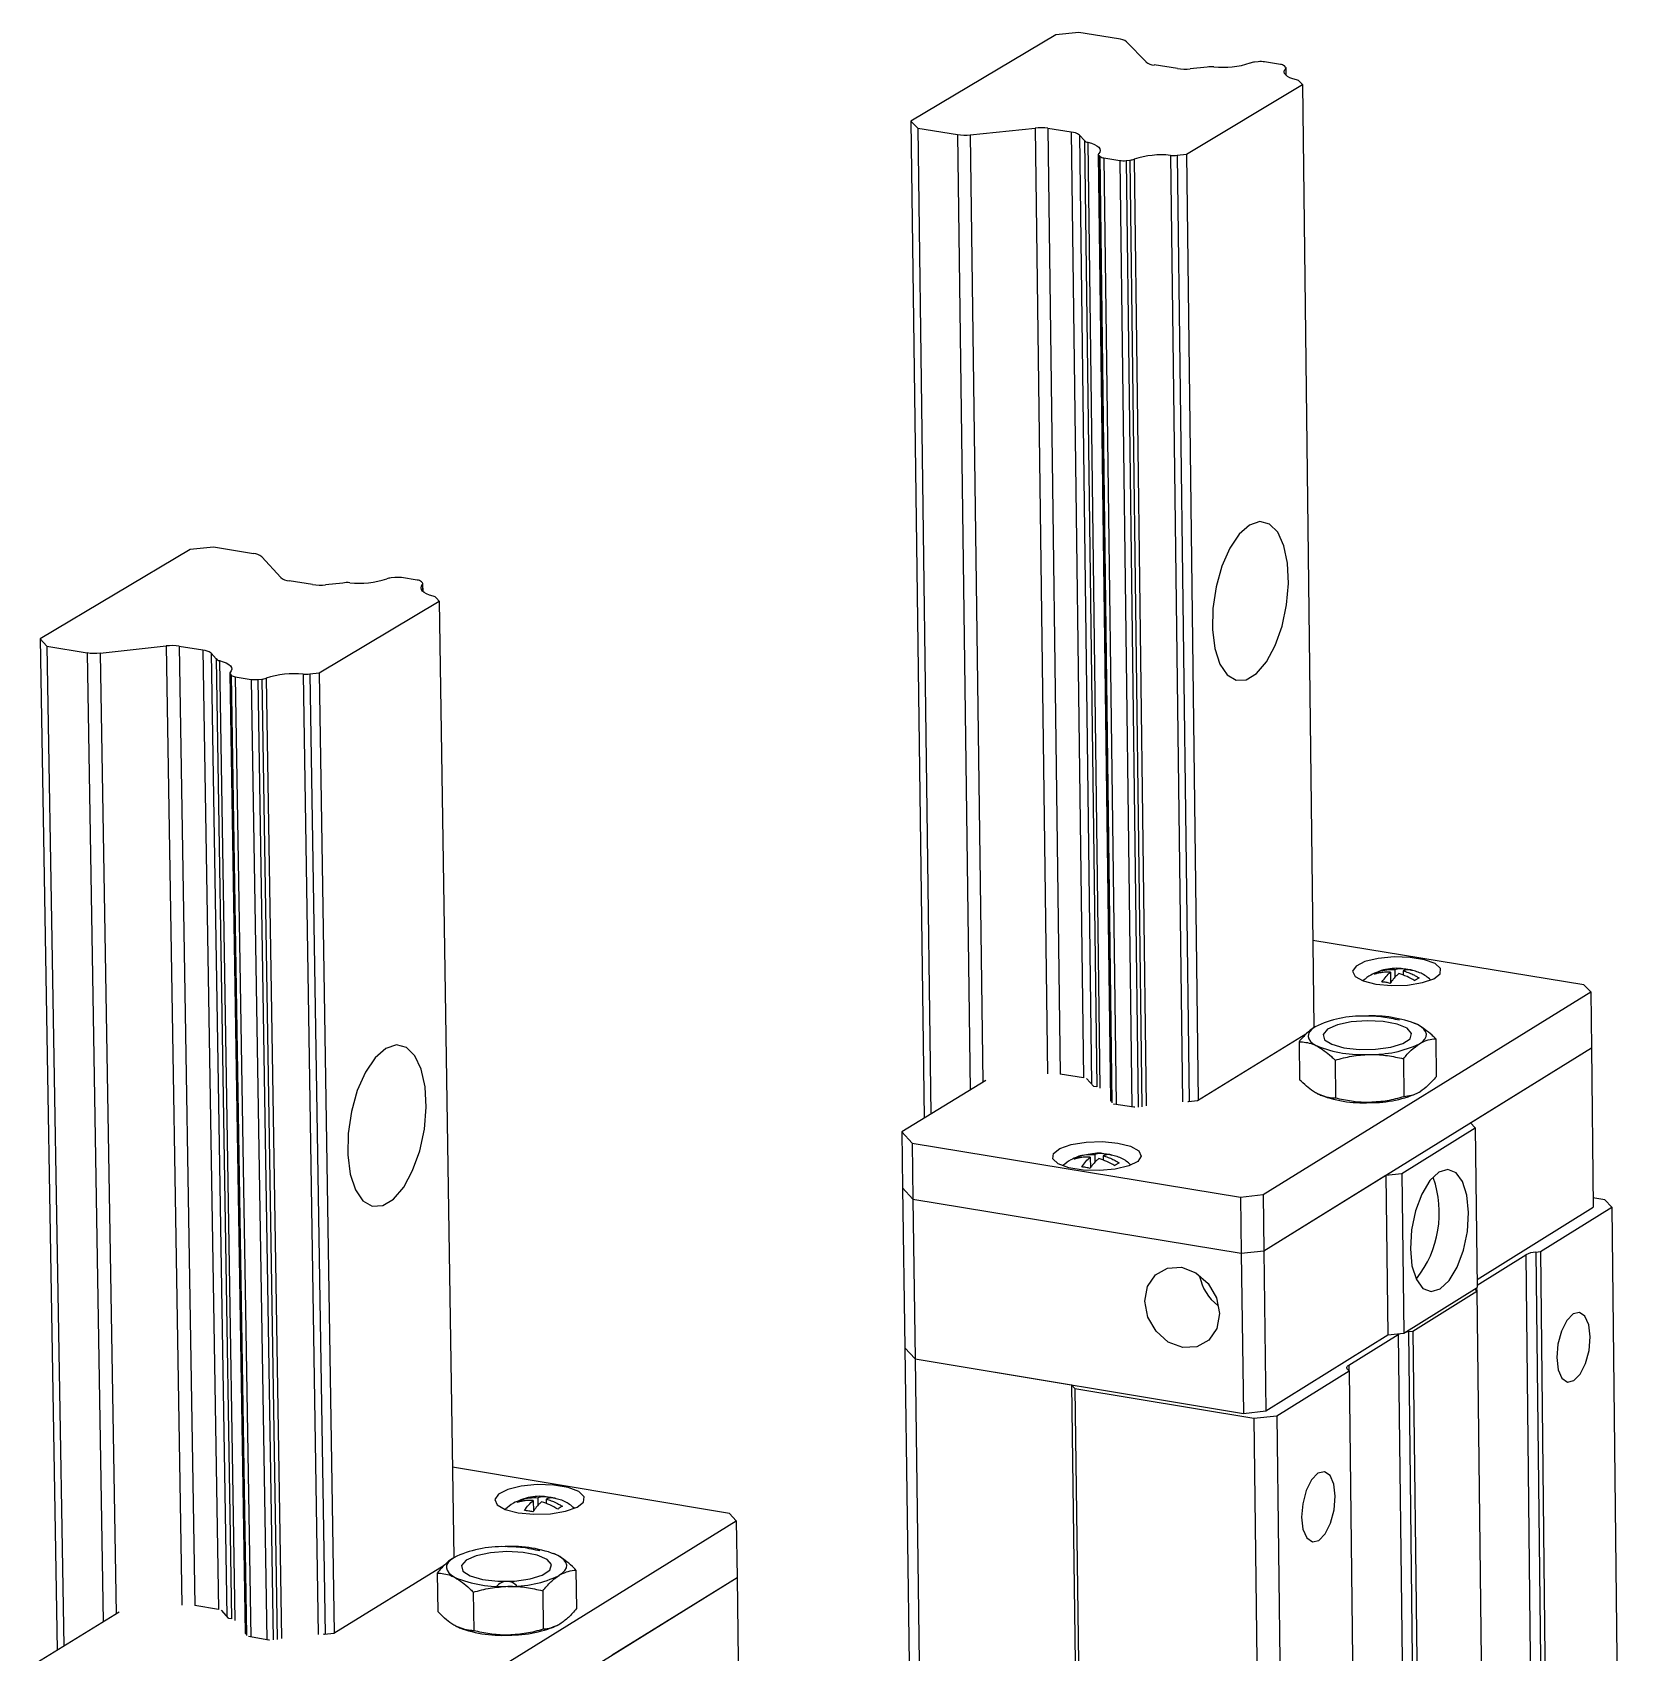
# Model space of a CAD drawing. Header units: millimetres. Extents: x 0 to 279, y 0 to 216.
# Drawn here: x 118.44 to 134.13, y 110.4 to 126.4 of the extents above; entities that cross this region are included whole.
import ezdxf

# ---------------------------------------------------------------- set-up
doc = ezdxf.new("R2010")
doc.units = ezdxf.units.MM

msp = doc.modelspace()

# ---------------------------------------------------------------- linework, layer by layer
at = {"color": 7, "linetype": 'Continuous', "lineweight": 25}
for p, q in [((128.777, 126.398), (128.551, 126.374)), ((129.168, 126.336), (128.777, 126.398)), ((128.551, 126.374), (127.118, 125.523)), ((129.44, 126.107), (129.249, 126.306)), ((129.75, 126.041), (129.52, 126.077)), ((130.547, 126.109), (130.511, 126.105)), ((130.767, 126.083), (130.611, 126.108)), ((130.044, 126.056), (129.877, 126.038)), ((130.818, 126.056), (130.807, 126.068)), ((130.824, 125.974), (130.823, 126.048)), ((130.986, 125.883), (130.959, 125.911)), ((129.839, 125.196), (130.986, 125.883)), ((130.986, 125.883), (131.098, 116.58)), ((127.118, 125.523), (127.186, 125.452)), ((127.118, 125.523), (127.251, 115.677)), ((127.186, 125.452), (127.578, 125.39)), ((127.186, 125.452), (127.317, 115.717)), ((127.705, 125.387), (128.344, 125.454)), ((128.472, 125.452), (128.702, 125.415)), ((128.783, 125.385), (128.833, 125.332)), ((128.833, 125.332), (128.953, 115.986)), ((128.865, 125.314), (128.985, 115.972)), ((128.969, 125.194), (129.089, 115.848)), ((128.973, 125.186), (128.984, 125.175)), ((129.024, 125.159), (129.18, 125.134)), ((129.244, 125.133), (129.281, 125.137)), ((129.281, 125.137), (129.4, 115.79)), ((129.682, 125.184), (129.799, 115.838)), ((129.748, 125.187), (129.839, 125.196)), ((129.748, 125.187), (129.866, 115.838)), ((129.839, 125.196), (129.955, 115.85)), ((120.002, 121.291), (118.522, 120.411)), ((120.232, 121.316), (120.002, 121.291)), ((120.628, 121.251), (120.232, 121.316)), ((120.897, 121.015), (120.709, 121.22)), ((121.211, 120.946), (120.979, 120.984)), ((121.51, 120.961), (121.34, 120.943)), ((122.023, 121.016), (121.986, 121.012)), ((122.245, 120.989), (122.088, 121.015)), ((122.297, 120.962), (122.286, 120.974)), ((122.303, 120.875), (122.301, 120.953)), ((122.462, 120.782), (122.436, 120.811)), ((121.277, 120.073), (122.462, 120.782)), ((122.462, 120.782), (122.607, 111.338)), ((118.522, 120.411), (118.588, 120.338)), ((118.522, 120.411), (118.69, 110.423)), ((118.588, 120.338), (118.985, 120.273)), ((118.588, 120.338), (118.754, 110.462)), ((119.115, 120.27), (119.766, 120.34)), ((119.895, 120.338), (120.128, 120.3)), ((120.209, 120.268), (120.259, 120.214)), ((120.259, 120.214), (120.412, 110.732)), ((120.291, 120.195), (120.444, 110.718)), ((120.393, 120.07), (120.546, 110.589)), ((120.397, 120.063), (120.408, 120.051)), ((120.448, 120.035), (120.606, 120.009)), ((120.671, 120.008), (120.709, 120.012)), ((120.709, 120.012), (120.86, 110.53)), ((121.117, 120.061), (121.267, 110.579)), ((121.185, 120.063), (121.277, 120.073)), ((121.185, 120.063), (121.335, 110.579)), ((121.277, 120.073), (121.426, 110.592)), ((133.763, 116.995), (131.088, 117.431)), ((131.741, 117.126), (131.741, 117.11)), ((131.853, 117.117), (131.854, 117.012)), ((131.897, 117.144), (131.898, 117.068)), ((131.958, 117.155), (131.916, 117.157)), ((131.979, 117.131), (131.98, 117.088)), ((133.831, 116.923), (133.763, 116.995)), ((130.597, 114.922), (133.831, 116.923)), ((133.831, 116.923), (133.837, 116.372)), ((131.018, 116.505), (129.95, 115.847)), ((132.121, 116.601), (132.08, 116.619)), ((132.095, 116.614), (132.093, 116.614)), ((130.604, 114.368), (133.837, 116.372)), ((130.951, 116.432), (130.955, 116.057)), ((132.3, 116.461), (132.304, 116.086)), ((132.643, 115.632), (133.837, 116.372)), ((133.837, 116.372), (133.854, 114.799)), ((131.306, 116.25), (131.311, 115.874)), ((131.981, 116.264), (131.986, 115.888)), ((127.859, 116.05), (127.03, 115.541)), ((128.822, 116.076), (128.593, 116.113)), ((128.926, 115.991), (128.853, 116.069)), ((128.953, 115.986), (128.926, 115.991)), ((129.86, 115.837), (129.852, 115.838)), ((129.95, 115.847), (129.86, 115.837)), ((131.161, 115.904), (131.163, 115.903)), ((129.122, 115.816), (129.12, 115.819)), ((129.321, 115.784), (129.122, 115.816)), ((129.328, 115.784), (129.321, 115.784)), ((127.03, 115.541), (127.131, 115.431)), ((127.03, 115.541), (127.037, 114.988)), ((131.966, 115.131), (132.691, 115.581)), ((132.691, 115.581), (132.643, 115.632)), ((132.691, 115.581), (132.709, 114.004)), ((127.131, 115.431), (130.374, 114.897)), ((127.131, 115.431), (127.138, 114.878)), ((128.778, 115.3), (128.778, 115.284)), ((128.953, 115.332), (128.87, 115.317)), ((128.89, 115.291), (128.892, 115.186)), ((128.935, 115.319), (128.936, 115.242)), ((128.997, 115.33), (128.953, 115.332)), ((129.017, 115.305), (129.018, 115.262)), ((130.604, 114.368), (131.808, 115.114)), ((131.808, 115.114), (131.966, 115.131)), ((131.808, 115.114), (131.826, 113.536)), ((131.966, 115.131), (131.985, 113.553)), ((127.037, 114.988), (127.138, 114.878)), ((127.037, 114.988), (127.059, 113.409)), ((127.138, 114.878), (130.381, 114.343)), ((127.138, 114.878), (127.16, 113.299)), ((130.374, 114.897), (130.597, 114.922)), ((130.374, 114.897), (130.381, 114.343)), ((130.597, 114.922), (130.604, 114.368)), ((133.97, 114.872), (133.853, 114.891)), ((134.039, 114.799), (133.97, 114.872)), ((132.708, 114.085), (133.854, 114.799)), ((133.334, 114.359), (134.039, 114.799)), ((134.039, 114.799), (134.126, 106.884)), ((130.381, 114.343), (130.604, 114.368)), ((130.381, 114.343), (130.401, 112.761)), ((130.604, 114.368), (130.624, 112.786)), ((132.709, 114.027), (133.189, 114.327)), ((133.189, 114.327), (133.278, 106.401)), ((133.289, 114.354), (133.334, 114.359)), ((133.289, 114.354), (133.378, 106.43)), ((133.334, 114.359), (133.423, 106.435)), ((131.985, 113.553), (132.709, 114.004)), ((132.076, 113.575), (132.706, 113.968)), ((132.706, 113.968), (132.692, 113.982)), ((132.706, 113.968), (132.797, 106.034)), ((130.624, 112.786), (131.826, 113.536)), ((131.443, 113.239), (131.93, 113.542)), ((131.826, 113.536), (131.985, 113.553)), ((131.93, 113.542), (132.024, 105.6)), ((132.031, 113.57), (132.076, 113.575)), ((132.031, 113.57), (132.124, 105.628)), ((132.076, 113.575), (132.169, 105.633)), ((127.059, 113.409), (127.16, 113.299)), ((127.059, 113.409), (127.167, 105.465)), ((127.16, 113.299), (128.704, 113.043)), ((127.16, 113.299), (127.268, 105.352)), ((127.16, 113.299), (130.401, 112.761)), ((130.733, 112.738), (131.445, 113.181)), ((131.445, 113.181), (131.431, 113.196)), ((131.445, 113.181), (131.54, 105.231)), ((128.704, 113.043), (128.738, 113.006)), ((128.704, 113.043), (128.807, 105.09)), ((128.738, 113.006), (130.506, 112.713)), ((128.738, 113.006), (128.841, 105.052)), ((130.401, 112.761), (130.624, 112.786)), ((130.506, 112.713), (130.733, 112.738)), ((130.506, 112.713), (130.604, 104.752)), ((130.733, 112.738), (130.83, 104.778)), ((125.327, 111.774), (122.593, 112.23)), ((123.277, 111.911), (123.277, 111.894)), ((123.39, 111.901), (123.391, 111.796)), ((123.435, 111.929), (123.436, 111.852)), ((123.5, 111.941), (123.453, 111.943)), ((123.518, 111.915), (123.519, 111.871)), ((122.053, 109.632), (125.394, 111.7)), ((125.394, 111.7), (125.327, 111.774)), ((125.394, 111.7), (125.402, 111.141)), ((123.633, 111.359), (123.592, 111.378)), ((123.6, 111.375), (123.597, 111.376)), ((122.51, 111.26), (121.421, 110.589)), ((123.812, 111.214), (123.818, 110.834)), ((122.062, 109.07), (125.402, 111.141)), ((122.441, 111.185), (122.447, 110.805)), ((124.168, 110.376), (125.402, 111.141)), ((125.402, 111.141), (125.425, 109.546)), ((122.797, 110.996), (122.803, 110.616)), ((123.483, 111.011), (123.489, 110.63)), ((119.302, 110.799), (118.445, 110.273)), ((120.281, 110.825), (120.049, 110.864)), ((120.384, 110.737), (120.313, 110.818)), ((120.412, 110.732), (120.384, 110.737)), ((120.579, 110.557), (120.577, 110.559)), ((120.78, 110.523), (120.579, 110.557)), ((121.329, 110.579), (121.32, 110.58)), ((121.421, 110.589), (121.329, 110.579)), ((122.66, 110.644), (122.663, 110.643)), ((120.787, 110.524), (120.78, 110.523))]:
    msp.add_line(p, q, dxfattribs=at)
at = {"color": 8, "linetype": 'Continuous', "lineweight": 25}
for p, q in [((130.819, 126.04), (130.82, 125.977)), ((128.344, 125.454), (128.466, 116.116)), ((128.472, 125.452), (128.593, 116.113)), ((127.578, 125.39), (127.704, 115.954)), ((127.705, 125.387), (127.83, 116.032)), ((128.702, 125.415), (128.822, 116.076)), ((128.783, 125.385), (128.903, 116.015)), ((128.973, 125.186), (129.092, 115.84)), ((128.984, 125.175), (129.103, 115.828)), ((129.024, 125.159), (129.144, 115.813)), ((129.18, 125.134), (129.299, 115.787)), ((129.244, 125.133), (129.363, 115.786)), ((129.324, 125.146), (129.443, 115.799)), ((122.297, 120.945), (122.298, 120.878)), ((119.766, 120.34), (119.92, 110.867)), ((119.895, 120.338), (120.049, 110.864)), ((118.985, 120.273), (119.144, 110.702)), ((119.115, 120.27), (119.272, 110.78)), ((120.128, 120.3), (120.281, 110.825)), ((120.209, 120.268), (120.363, 110.761)), ((120.397, 120.063), (120.549, 110.582)), ((120.408, 120.051), (120.56, 110.569)), ((120.448, 120.035), (120.601, 110.553)), ((120.606, 120.009), (120.758, 110.527)), ((120.671, 120.008), (120.822, 110.525)), ((120.753, 120.022), (120.904, 110.539)), ((132.704, 114.002), (132.705, 113.969)), ((131.443, 113.239), (131.444, 113.182))]:
    msp.add_line(p, q, dxfattribs=at)
at = {"color": 7, "linetype": 'Continuous', "lineweight": 25, "flags": 128}
for points in [[(130.926, 125.929), (130.891, 125.939), (130.86, 125.951), (130.836, 125.964), (130.819, 125.979), (130.808, 125.994), (130.804, 126.009), (130.808, 126.025), (130.819, 126.04)], [(128.865, 125.314), (128.901, 125.304), (128.932, 125.292), (128.956, 125.278), (128.974, 125.264), (128.985, 125.249), (128.988, 125.233), (128.984, 125.217), (128.973, 125.202)], [(130.462, 121.534), (130.361, 121.445), (130.268, 121.306), (130.19, 121.129), (130.133, 120.925), (130.101, 120.711), (130.097, 120.503), (130.12, 120.315), (130.169, 120.161), (130.241, 120.054), (130.33, 120.001), (130.429, 120.006), (130.532, 120.068), (130.629, 120.184), (130.715, 120.343), (130.783, 120.535), (130.828, 120.745), (130.847, 120.958), (130.837, 121.158), (130.801, 121.33), (130.74, 121.462), (130.659, 121.543), (130.564, 121.568), (130.462, 121.534)], [(122.403, 120.83), (122.367, 120.841), (122.337, 120.853), (122.313, 120.867), (122.295, 120.882), (122.285, 120.897), (122.282, 120.913), (122.286, 120.929), (122.297, 120.945)], [(120.291, 120.195), (120.328, 120.184), (120.358, 120.172), (120.383, 120.158), (120.4, 120.143), (120.411, 120.127), (120.414, 120.111), (120.409, 120.095), (120.397, 120.079)], [(131.71, 117.001), (131.863, 116.987), (132.023, 116.991), (132.169, 117.015), (132.281, 117.053), (132.343, 117.102), (132.348, 117.154), (132.294, 117.203), (132.19, 117.241), (132.048, 117.264), (131.889, 117.269), (131.733, 117.255), (131.602, 117.223), (131.514, 117.179), (131.48, 117.127), (131.504, 117.076), (131.585, 117.032), (131.71, 117.001)], [(131.856, 116.377), (131.975, 116.414), (132.047, 116.461), (132.061, 116.514), (132.017, 116.564), (131.92, 116.604), (131.783, 116.63), (131.624, 116.638), (131.466, 116.627), (131.329, 116.598), (131.232, 116.555), (131.188, 116.504), (131.203, 116.452), (131.275, 116.406), (131.394, 116.372), (131.545, 116.355), (131.706, 116.357), (131.856, 116.377)], [(131.11, 116.58), (131.078, 116.557), (131.056, 116.533), (131.043, 116.508), (131.041, 116.484), (131.048, 116.459), (131.065, 116.435), (131.092, 116.412), (131.128, 116.39)], [(132.14, 116.411), (132.172, 116.434), (132.194, 116.458), (132.206, 116.483), (132.209, 116.508), (132.201, 116.533), (132.184, 116.557), (132.157, 116.58), (132.121, 116.601)], [(121.933, 116.365), (121.829, 116.273), (121.733, 116.131), (121.653, 115.95), (121.595, 115.743), (121.562, 115.526), (121.558, 115.314), (121.583, 115.123), (121.635, 114.968), (121.709, 114.861), (121.801, 114.808), (121.904, 114.814), (122.01, 114.878), (122.111, 114.996), (122.199, 115.159), (122.269, 115.354), (122.315, 115.568), (122.333, 115.785), (122.323, 115.987), (122.284, 116.162), (122.221, 116.294), (122.137, 116.376), (122.039, 116.4), (121.933, 116.365)], [(129.162, 115.43), (129.288, 115.399), (129.368, 115.354), (129.393, 115.302), (129.358, 115.25), (129.269, 115.205), (129.137, 115.174), (128.98, 115.159), (128.82, 115.164), (128.678, 115.187), (128.573, 115.226), (128.52, 115.275), (128.525, 115.328), (128.588, 115.377), (128.701, 115.416), (128.848, 115.44), (129.009, 115.445), (129.162, 115.43)], [(132.331, 115.143), (132.243, 115.06), (132.163, 114.928), (132.101, 114.761), (132.062, 114.575), (132.05, 114.388), (132.066, 114.219), (132.109, 114.084), (132.174, 113.996), (132.255, 113.964), (132.345, 113.992), (132.433, 114.075), (132.512, 114.207), (132.574, 114.374), (132.613, 114.559), (132.625, 114.746), (132.609, 114.915), (132.566, 115.05), (132.501, 115.138), (132.42, 115.17), (132.331, 115.143)], [(129.792, 114.204), (129.933, 114.15), (130.054, 114.045), (130.135, 113.903), (130.165, 113.747), (130.139, 113.601), (130.061, 113.485), (129.942, 113.42), (129.802, 113.413), (129.66, 113.466), (129.54, 113.572), (129.458, 113.713), (129.428, 113.869), (129.454, 114.016), (129.533, 114.131), (129.651, 114.197), (129.792, 114.204)], [(132.692, 113.982), (132.688, 113.988), (132.686, 113.99)], [(133.657, 113.745), (133.594, 113.68), (133.541, 113.575), (133.507, 113.446), (133.496, 113.312), (133.51, 113.193), (133.547, 113.109), (133.601, 113.07), (133.664, 113.085), (133.727, 113.149), (133.779, 113.254), (133.814, 113.384), (133.825, 113.518), (133.811, 113.636), (133.774, 113.721), (133.72, 113.759), (133.657, 113.745)], [(131.93, 113.542), (131.939, 113.547), (131.941, 113.548)], [(132.007, 113.567), (132.015, 113.568), (132.031, 113.57)], [(131.431, 113.196), (131.427, 113.201), (131.424, 113.207), (131.423, 113.212), (131.424, 113.218), (131.427, 113.223), (131.431, 113.229), (131.436, 113.234), (131.443, 113.239)], [(131.138, 112.171), (131.075, 112.106), (131.022, 112), (130.987, 111.87), (130.976, 111.736), (130.99, 111.617), (131.028, 111.532), (131.083, 111.493), (131.146, 111.508), (131.21, 111.573), (131.263, 111.679), (131.297, 111.809), (131.308, 111.943), (131.294, 112.062), (131.257, 112.147), (131.202, 112.185), (131.138, 112.171)], [(123.241, 111.78), (123.396, 111.766), (123.559, 111.771), (123.708, 111.795), (123.822, 111.835), (123.887, 111.885), (123.893, 111.939), (123.84, 111.989), (123.735, 112.029), (123.592, 112.053), (123.43, 112.058), (123.271, 112.043), (123.138, 112.01), (123.046, 111.964), (123.01, 111.912), (123.034, 111.859), (123.114, 111.813), (123.241, 111.78)], [(123.358, 111.127), (123.479, 111.165), (123.554, 111.214), (123.57, 111.268), (123.526, 111.32), (123.429, 111.362), (123.29, 111.389), (123.129, 111.397), (122.968, 111.385), (122.828, 111.355), (122.729, 111.311), (122.683, 111.259), (122.696, 111.205), (122.768, 111.157), (122.888, 111.122), (123.041, 111.104), (123.204, 111.106), (123.358, 111.127)], [(123.647, 111.163), (123.68, 111.186), (123.703, 111.211), (123.717, 111.237), (123.72, 111.262), (123.713, 111.288), (123.696, 111.313), (123.669, 111.336), (123.633, 111.359)], [(122.605, 111.337), (122.572, 111.313), (122.549, 111.289), (122.535, 111.263), (122.532, 111.237), (122.539, 111.212), (122.556, 111.187), (122.582, 111.163), (122.618, 111.141)]]:
    msp.add_lwpolyline(points, dxfattribs=at)
at = {"color": 7, "linetype": 'Continuous', "lineweight": 25}
for centre, radius, start, end in [((129.156, 126.182), 0.154, 53.2113, 85.6412), ((129.532, 126.231), 0.155, 233.2038, 265.6328), ((130.202, 126.912), 0.858, 263.9033, 288.1661), ((130.524, 125.946), 0.159, 94.9803, 110.0295), ((130.574, 125.859), 0.251, 81.5126, 96.0935), ((130.761, 126.005), 0.0776, 53.281, 85.6153), ((129.824, 126.537), 0.501, 261.5094, 276.0958), ((130.086, 125.808), 0.252, 84.3634, 99.6581), ((130.812, 126.048), 0.0103, 310.9473, 54.195), ((130.924, 125.886), 0.0434, 35.5765, 86.1112), ((128.398, 124.956), 0.501, 81.4906, 96.1078), ((127.652, 125.885), 0.501, 261.4874, 276.1101), ((128.69, 125.261), 0.154, 53.0909, 85.6233), ((128.868, 125.357), 0.0433, 215.2576, 266.3524), ((128.979, 125.194), 0.0102, 129.3005, 228.2493), ((129.03, 125.236), 0.0773, 233.0826, 265.6146), ((129.217, 125.382), 0.251, 261.4822, 276.1129), ((129.269, 125.301), 0.164, 274.32, 289.8044), ((129.592, 124.328), 0.861, 83.9971, 108.1061), ((129.706, 125.435), 0.252, 264.4397, 279.655), ((120.616, 121.101), 0.151, 52.18, 85.6184), ((120.99, 121.135), 0.151, 232.1721, 265.6096), ((121.553, 120.713), 0.252, 84.2744, 99.7952), ((121.671, 121.825), 0.866, 263.8563, 288.3641), ((122, 120.85), 0.162, 95.0778, 110.1747), ((122.05, 120.767), 0.25, 81.3521, 96.1962), ((122.24, 120.914), 0.076, 52.2531, 85.5911), ((122.29, 120.953), 0.0108, 309.9776, 51.9395), ((121.286, 121.441), 0.5, 261.3488, 276.1986), ((122.4, 120.788), 0.0425, 33.9907, 86.0894), ((119.82, 119.843), 0.5, 81.3293, 96.2111), ((119.06, 120.768), 0.5, 261.326, 276.2134), ((120.116, 120.149), 0.151, 52.0535, 85.5999), ((120.294, 120.238), 0.0425, 213.6576, 266.3373), ((120.404, 120.071), 0.0107, 128.5003, 225.9402), ((120.454, 120.111), 0.0757, 232.0448, 265.5908), ((120.644, 120.257), 0.25, 261.3206, 276.2164), ((120.696, 120.179), 0.168, 274.4117, 289.953), ((121.026, 119.197), 0.869, 83.9509, 108.3041), ((121.142, 120.312), 0.252, 264.3518, 279.7922), ((131.577, 115.599), 1.086, 88.467, 115.4875), ((131.678, 115.505), 1.182, 67.9622, 93.4572), ((131.572, 117.485), 1.181, 247.9302, 273.4665), ((131.672, 117.391), 1.085, 268.4574, 295.5246), ((131.578, 117.009), 1.18, 247.8981, 273.4697), ((131.678, 116.915), 1.084, 268.456, 295.5597), ((131.281, 114.741), 1.055, 321.9689, 19.3288), ((133.305, 114.102), 0.253, 93.5788, 117.3125), ((130.454, 114.216), 0.495, 191.7965, 231.7737), ((123.084, 110.339), 1.107, 88.5407, 115.6563), ((123.185, 110.28), 1.168, 67.4428, 93.5711), ((123.067, 112.219), 1.167, 247.4093, 273.5809), ((123.13, 110.977), 0.126, 37.5801, 144.2054), ((123.168, 112.159), 1.106, 268.5313, 295.6938), ((123.074, 111.736), 1.166, 247.3767, 273.5842), ((123.175, 111.677), 1.104, 268.53, 295.7291)]:
    msp.add_arc(centre, radius, start, end, dxfattribs=at)
for points, knots in [([(131.733, 117.123), (131.708, 117.113), (131.654, 117.092), (131.609, 117.055), (131.585, 117.035)], [0, 0, 0, 0, 0.46056, 1, 1, 1, 1]), ([(131.697, 117.099), (131.704, 117.104), (131.719, 117.116), (131.733, 117.123), (131.741, 117.126)], [0, 0, 0, 0, 0.497807, 1, 1, 1, 1]), ([(131.853, 117.117), (131.837, 117.118), (131.805, 117.119), (131.763, 117.115), (131.727, 117.108), (131.707, 117.102), (131.697, 117.099)], [0, 0, 0, 0, 0.296243, 0.595532, 0.79729, 1, 1, 1, 1]), ([(131.916, 117.157), (131.856, 117.154), (131.793, 117.15), (131.736, 117.124), (131.733, 117.123)], [0, 0, 0, 0, 0.945411, 1, 1, 1, 1]), ([(131.741, 117.126), (131.766, 117.133), (131.816, 117.146), (131.87, 117.145), (131.897, 117.144)], [0, 0, 0, 0, 0.49277, 1, 1, 1, 1]), ([(131.77, 117.021), (131.783, 117.04), (131.81, 117.079), (131.839, 117.104), (131.853, 117.117)], [0, 0, 0, 0, 0.49277, 1, 1, 1, 1]), ([(131.897, 117.144), (131.906, 117.148), (131.923, 117.154), (131.946, 117.157), (131.965, 117.156), (131.976, 117.154), (131.982, 117.152)], [0, 0, 0, 0, 0.296243, 0.595532, 0.79729, 1, 1, 1, 1]), ([(132.064, 117.139), (132.05, 117.141), (132.023, 117.146), (131.994, 117.136), (131.979, 117.131)], [0, 0, 0, 0, 0.49277, 1, 1, 1, 1]), ([(131.979, 117.131), (131.995, 117.126), (132.028, 117.117), (132.07, 117.099), (132.106, 117.08), (132.127, 117.068), (132.137, 117.061)], [0, 0, 0, 0, 0.296243, 0.595532, 0.79729, 1, 1, 1, 1]), ([(131.982, 117.152), (131.989, 117.152), (132.002, 117.151), (132.023, 117.148), (132.043, 117.144), (132.057, 117.14), (132.064, 117.139)], [0, 0, 0, 0, 0.249726, 0.5, 0.749726, 1, 1, 1, 1]), ([(132.248, 117.043), (132.234, 117.056), (132.191, 117.093), (132.121, 117.125), (132.066, 117.136), (132.048, 117.139)], [0, 0, 0, 0, 0.246751, 0.759454, 1, 1, 1, 1]), ([(131.852, 117.008), (131.845, 117.01), (131.831, 117.013), (131.811, 117.017), (131.79, 117.02), (131.777, 117.021), (131.77, 117.021)], [0, 0, 0, 0, 0.2497262, 0.5, 0.7497262, 1, 1, 1, 1]), ([(131.935, 117.104), (131.927, 117.097), (131.91, 117.082), (131.887, 117.057), (131.868, 117.032), (131.857, 117.016), (131.852, 117.008)], [0, 0, 0, 0, 0.296243, 0.595532, 0.79729, 1, 1, 1, 1]), ([(132.093, 117.034), (132.068, 117.049), (132.017, 117.079), (131.963, 117.096), (131.935, 117.104)], [0, 0, 0, 0, 0.49277, 1, 1, 1, 1]), ([(132.137, 117.061), (132.129, 117.058), (132.115, 117.051), (132.1, 117.04), (132.093, 117.034)], [0, 0, 0, 0, 0.497807, 1, 1, 1, 1]), ([(131.944, 116.643), (131.889, 116.656), (131.778, 116.681), (131.664, 116.684), (131.606, 116.685)], [0, 0, 0, 0, 0.495458, 1, 1, 1, 1]), ([(131.11, 116.58), (131.106, 116.578), (131.077, 116.56), (131.024, 116.516), (130.975, 116.46), (130.951, 116.432)], [0, 0, 0, 0, 0.070036, 0.530757, 1, 1, 1, 1]), ([(132.3, 116.461), (132.288, 116.473), (132.23, 116.531), (132.169, 116.57), (132.121, 116.601)], [0, 0, 0, 0, 0.205365, 1, 1, 1, 1]), ([(130.951, 116.432), (130.996, 116.429), (131.054, 116.425), (131.114, 116.397), (131.128, 116.39)], [0, 0, 0, 0, 0.772574, 1, 1, 1, 1]), ([(131.128, 116.39), (131.176, 116.359), (131.236, 116.321), (131.294, 116.262), (131.306, 116.25)], [0, 0, 0, 0, 0.794635, 1, 1, 1, 1]), ([(131.981, 116.264), (132.007, 116.293), (132.059, 116.354), (132.113, 116.392), (132.14, 116.411)], [0, 0, 0, 0, 0.495458, 1, 1, 1, 1]), ([(132.14, 116.411), (132.144, 116.414), (132.172, 116.431), (132.226, 116.453), (132.275, 116.458), (132.3, 116.461)], [0, 0, 0, 0, 0.070036, 0.530757, 1, 1, 1, 1]), ([(131.306, 116.25), (131.361, 116.264), (131.471, 116.295), (131.586, 116.302), (131.643, 116.306)], [0, 0, 0, 0, 0.495458, 1, 1, 1, 1]), ([(131.643, 116.306), (131.651, 116.306), (131.712, 116.307), (131.826, 116.298), (131.929, 116.275), (131.981, 116.264)], [0, 0, 0, 0, 0.070036, 0.530757, 1, 1, 1, 1]), ([(131.134, 115.917), (131.12, 115.924), (131.06, 115.957), (131.001, 116.014), (130.955, 116.057)], [0, 0, 0, 0, 0.227426, 1, 1, 1, 1]), ([(132.304, 116.086), (132.279, 116.056), (132.227, 115.996), (132.173, 115.957), (132.146, 115.938)], [0, 0, 0, 0, 0.495458, 1, 1, 1, 1]), ([(131.311, 115.874), (131.299, 115.875), (131.242, 115.875), (131.181, 115.898), (131.134, 115.917)], [0, 0, 0, 0, 0.205365, 1, 1, 1, 1]), ([(131.649, 115.832), (131.641, 115.832), (131.58, 115.831), (131.466, 115.84), (131.363, 115.863), (131.311, 115.874)], [0, 0, 0, 0, 0.070036, 0.530757, 1, 1, 1, 1]), ([(131.986, 115.888), (131.931, 115.874), (131.821, 115.843), (131.707, 115.836), (131.649, 115.832)], [0, 0, 0, 0, 0.495458, 1, 1, 1, 1]), ([(132.146, 115.938), (132.142, 115.935), (132.113, 115.918), (132.059, 115.896), (132.01, 115.891), (131.986, 115.888)], [0, 0, 0, 0, 0.070036, 0.530757, 1, 1, 1, 1]), ([(128.769, 115.297), (128.744, 115.287), (128.69, 115.266), (128.644, 115.228), (128.62, 115.208)], [0, 0, 0, 0, 0.456805, 1, 1, 1, 1]), ([(128.733, 115.273), (128.741, 115.278), (128.756, 115.29), (128.77, 115.297), (128.778, 115.3)], [0, 0, 0, 0, 0.497807, 1, 1, 1, 1]), ([(128.89, 115.291), (128.874, 115.292), (128.842, 115.293), (128.8, 115.289), (128.764, 115.282), (128.743, 115.276), (128.733, 115.273)], [0, 0, 0, 0, 0.296243, 0.595532, 0.79729, 1, 1, 1, 1]), ([(128.832, 115.311), (128.814, 115.309), (128.792, 115.307), (128.772, 115.298), (128.769, 115.297)], [0, 0, 0, 0, 0.84682, 1, 1, 1, 1]), ([(128.778, 115.3), (128.803, 115.307), (128.853, 115.321), (128.907, 115.319), (128.935, 115.319)], [0, 0, 0, 0, 0.49277, 1, 1, 1, 1]), ([(128.806, 115.195), (128.819, 115.214), (128.846, 115.253), (128.876, 115.278), (128.89, 115.291)], [0, 0, 0, 0, 0.49277, 1, 1, 1, 1]), ([(128.888, 115.181), (128.882, 115.183), (128.868, 115.186), (128.847, 115.19), (128.826, 115.193), (128.813, 115.194), (128.806, 115.195)], [0, 0, 0, 0, 0.2497262, 0.5, 0.7497262, 1, 1, 1, 1]), ([(128.973, 115.278), (128.964, 115.27), (128.947, 115.256), (128.924, 115.23), (128.905, 115.205), (128.894, 115.189), (128.888, 115.181)], [0, 0, 0, 0, 0.296243, 0.595532, 0.79729, 1, 1, 1, 1]), ([(128.935, 115.319), (128.944, 115.322), (128.961, 115.329), (128.984, 115.331), (129.004, 115.331), (129.015, 115.328), (129.02, 115.327)], [0, 0, 0, 0, 0.296243, 0.595532, 0.79729, 1, 1, 1, 1]), ([(129.131, 115.207), (129.106, 115.222), (129.055, 115.253), (129, 115.269), (128.973, 115.278)], [0, 0, 0, 0, 0.49277, 1, 1, 1, 1]), ([(129.103, 115.313), (129.089, 115.316), (129.062, 115.321), (129.032, 115.31), (129.017, 115.305)], [0, 0, 0, 0, 0.49277, 1, 1, 1, 1]), ([(129.017, 115.305), (129.033, 115.3), (129.066, 115.291), (129.108, 115.273), (129.145, 115.254), (129.165, 115.241), (129.175, 115.235)], [0, 0, 0, 0, 0.296243, 0.595532, 0.79729, 1, 1, 1, 1]), ([(129.02, 115.327), (129.027, 115.326), (129.041, 115.325), (129.062, 115.322), (129.082, 115.318), (129.096, 115.315), (129.103, 115.313)], [0, 0, 0, 0, 0.249726, 0.5, 0.749726, 1, 1, 1, 1]), ([(129.288, 115.217), (129.274, 115.229), (129.231, 115.267), (129.161, 115.299), (129.105, 115.31), (129.088, 115.314)], [0, 0, 0, 0, 0.250908, 0.763407, 1, 1, 1, 1]), ([(129.175, 115.235), (129.168, 115.231), (129.153, 115.224), (129.138, 115.213), (129.131, 115.207)], [0, 0, 0, 0, 0.497807, 1, 1, 1, 1]), ([(123.268, 111.907), (123.242, 111.897), (123.187, 111.876), (123.141, 111.837), (123.116, 111.816)], [0, 0, 0, 0, 0.456341, 1, 1, 1, 1]), ([(123.232, 111.883), (123.239, 111.889), (123.254, 111.9), (123.269, 111.907), (123.277, 111.911)], [0, 0, 0, 0, 0.497807, 1, 1, 1, 1]), ([(123.39, 111.901), (123.374, 111.902), (123.341, 111.903), (123.299, 111.899), (123.262, 111.892), (123.242, 111.886), (123.232, 111.883)], [0, 0, 0, 0, 0.296243, 0.595532, 0.79729, 1, 1, 1, 1]), ([(123.453, 111.943), (123.392, 111.939), (123.328, 111.935), (123.271, 111.909), (123.268, 111.907)], [0, 0, 0, 0, 0.950931, 1, 1, 1, 1]), ([(123.277, 111.911), (123.302, 111.918), (123.353, 111.931), (123.407, 111.93), (123.435, 111.929)], [0, 0, 0, 0, 0.49277, 1, 1, 1, 1]), ([(123.303, 111.803), (123.317, 111.822), (123.345, 111.862), (123.375, 111.888), (123.39, 111.901)], [0, 0, 0, 0, 0.49277, 1, 1, 1, 1]), ([(123.473, 111.887), (123.464, 111.88), (123.446, 111.865), (123.423, 111.839), (123.403, 111.813), (123.392, 111.797), (123.387, 111.789)], [0, 0, 0, 0, 0.296243, 0.595532, 0.79729, 1, 1, 1, 1]), ([(123.435, 111.929), (123.444, 111.932), (123.462, 111.939), (123.485, 111.942), (123.506, 111.942), (123.517, 111.939), (123.523, 111.938)], [0, 0, 0, 0, 0.296243, 0.595532, 0.79729, 1, 1, 1, 1]), ([(123.632, 111.816), (123.607, 111.831), (123.555, 111.862), (123.501, 111.879), (123.473, 111.887)], [0, 0, 0, 0, 0.49277, 1, 1, 1, 1]), ([(123.606, 111.924), (123.592, 111.926), (123.563, 111.931), (123.533, 111.921), (123.518, 111.915)], [0, 0, 0, 0, 0.49277, 1, 1, 1, 1]), ([(123.518, 111.915), (123.534, 111.91), (123.567, 111.901), (123.61, 111.882), (123.647, 111.863), (123.667, 111.85), (123.678, 111.844)], [0, 0, 0, 0, 0.296243, 0.595532, 0.79729, 1, 1, 1, 1]), ([(123.523, 111.938), (123.529, 111.937), (123.543, 111.936), (123.564, 111.933), (123.585, 111.929), (123.599, 111.926), (123.606, 111.924)], [0, 0, 0, 0, 0.249726, 0.5, 0.749726, 1, 1, 1, 1]), ([(123.793, 111.827), (123.779, 111.839), (123.735, 111.878), (123.664, 111.91), (123.609, 111.921), (123.592, 111.924)], [0, 0, 0, 0, 0.257192, 0.771039, 1, 1, 1, 1]), ([(123.678, 111.844), (123.67, 111.84), (123.655, 111.833), (123.64, 111.822), (123.632, 111.816)], [0, 0, 0, 0, 0.497807, 1, 1, 1, 1]), ([(123.387, 111.789), (123.38, 111.791), (123.366, 111.794), (123.345, 111.798), (123.324, 111.801), (123.31, 111.802), (123.303, 111.803)], [0, 0, 0, 0, 0.2497262, 0.5, 0.7497262, 1, 1, 1, 1]), ([(123.456, 111.403), (123.4, 111.416), (123.287, 111.442), (123.171, 111.444), (123.112, 111.446)], [0, 0, 0, 0, 0.495458, 1, 1, 1, 1]), ([(123.812, 111.214), (123.8, 111.227), (123.742, 111.287), (123.681, 111.327), (123.633, 111.359)], [0, 0, 0, 0, 0.205365, 1, 1, 1, 1]), ([(122.605, 111.337), (122.601, 111.335), (122.571, 111.316), (122.516, 111.271), (122.466, 111.214), (122.441, 111.185)], [0, 0, 0, 0, 0.070036, 0.530757, 1, 1, 1, 1]), ([(123.647, 111.163), (123.651, 111.165), (123.681, 111.183), (123.737, 111.206), (123.787, 111.212), (123.812, 111.214)], [0, 0, 0, 0, 0.070036, 0.530757, 1, 1, 1, 1]), ([(122.441, 111.185), (122.486, 111.182), (122.544, 111.177), (122.604, 111.148), (122.618, 111.141)], [0, 0, 0, 0, 0.772574, 1, 1, 1, 1]), ([(122.618, 111.141), (122.666, 111.109), (122.727, 111.069), (122.785, 111.009), (122.797, 110.996)], [0, 0, 0, 0, 0.794635, 1, 1, 1, 1]), ([(122.797, 110.996), (122.853, 111.012), (122.965, 111.042), (123.081, 111.05), (123.14, 111.054)], [0, 0, 0, 0, 0.495458, 1, 1, 1, 1]), ([(123.14, 111.054), (123.148, 111.054), (123.209, 111.055), (123.326, 111.046), (123.43, 111.023), (123.483, 111.011)], [0, 0, 0, 0, 0.070036, 0.530757, 1, 1, 1, 1]), ([(123.483, 111.011), (123.51, 111.041), (123.563, 111.103), (123.619, 111.143), (123.647, 111.163)], [0, 0, 0, 0, 0.495458, 1, 1, 1, 1]), ([(122.626, 110.66), (122.612, 110.668), (122.552, 110.703), (122.492, 110.76), (122.447, 110.805)], [0, 0, 0, 0, 0.227426, 1, 1, 1, 1]), ([(123.818, 110.834), (123.792, 110.803), (123.738, 110.742), (123.682, 110.702), (123.654, 110.682)], [0, 0, 0, 0, 0.495458, 1, 1, 1, 1]), ([(122.803, 110.616), (122.791, 110.616), (122.734, 110.617), (122.673, 110.641), (122.626, 110.66)], [0, 0, 0, 0, 0.205365, 1, 1, 1, 1]), ([(123.147, 110.573), (123.139, 110.573), (123.077, 110.572), (122.961, 110.58), (122.856, 110.604), (122.803, 110.616)], [0, 0, 0, 0, 0.070036, 0.530757, 1, 1, 1, 1]), ([(123.489, 110.63), (123.434, 110.615), (123.322, 110.584), (123.205, 110.577), (123.147, 110.573)], [0, 0, 0, 0, 0.495458, 1, 1, 1, 1]), ([(123.654, 110.682), (123.651, 110.68), (123.621, 110.662), (123.565, 110.638), (123.515, 110.633), (123.489, 110.63)], [0, 0, 0, 0, 0.070036, 0.530757, 1, 1, 1, 1])]:
    msp.add_open_spline(points, degree=3, knots=knots, dxfattribs=at)

doc.saveas('drawing.dxf')
